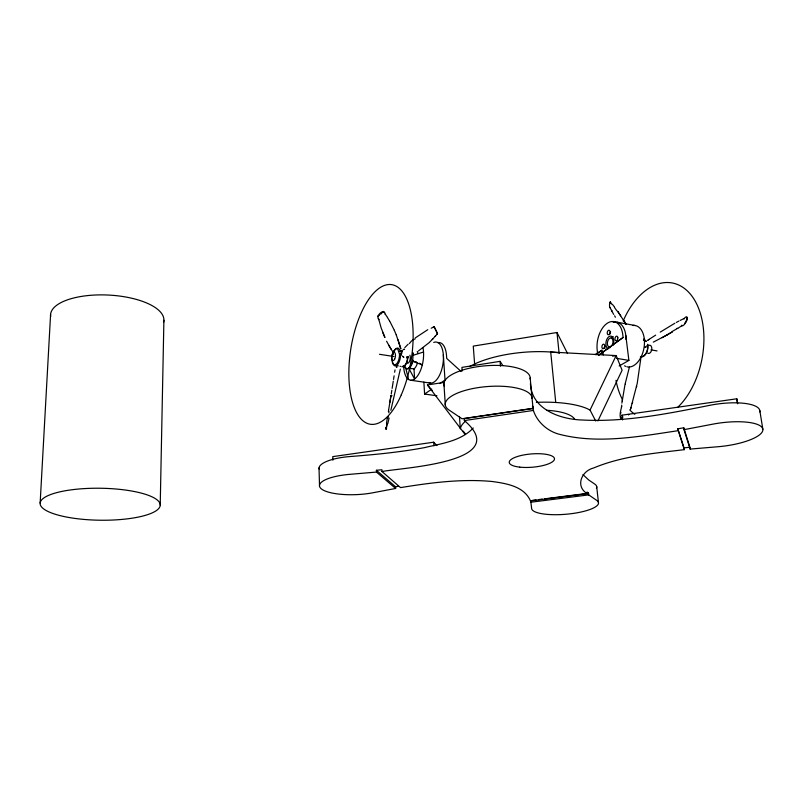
<?xml version="1.0" encoding="UTF-8"?>
<svg xmlns="http://www.w3.org/2000/svg" width="803" height="803" viewBox="0 0 803 803"><rect width="100%" height="100%" fill="white"/><g stroke="black" fill="none" stroke-linecap="round" stroke-linejoin="round"><path stroke-width="1.2" d="M393.119 354.043L392.998 353.36L392.998 353.942A8.943 3.995 -81.3 0 0 392.757 354.856M400.597 354.043L401.44 355.127L400.436 353.069L400.506 356.482A8.943 3.995 -81.3 0 1 398.278 363.558A8.903 4.005 -81.6 0 1 396.06 365.636L397.104 365.666L396.562 365.636M391.663 395.919L391.623 395.277L391.683 395.919M160.219 505.207A60.054 15.99 0.8 0 0 70.965 489.88A60.054 15.99 0.8 0 0 69.339 517.554A60.054 15.99 0.8 0 0 160.219 505.207L163.902 320.287M386.634 428.481L385.992 429.033L385.791 428.21M386.133 427.879L385.992 429.033M396.2 334.821L394.313 330.274M640.844 358.228L637.231 383.372L630.506 409.309M400.175 351.553L401.008 351.031L400.195 351.132A8.943 3.995 -81.3 0 0 395.096 349.526L393.57 351.774L394.654 350.831M622.235 401.149L622.476 399.633M408.205 356.432L407.041 362.083A8.1 3.664 -81.2 0 1 402.885 366.088M40.15 502.999L50.589 314.435M621.381 407.031C622.957 403.397 617.085 419.497 622.395 418.343M647.609 345.34L646.997 346.234L647.71 344.577L647.71 347.84A8.903 5.48 -79 0 1 644.98 354.926A8.863 5.42 -78.6 0 1 642.089 356.964L641.768 356.883M433.299 327.222L434.102 326.68L437.525 333.657L434.162 326.721L431.181 328.236M378.775 318.982L378.845 319.634C374.83 315.72 385.129 307.449 384.968 314.073M530.06 378.976L530.181 377.972A43.262 15.337 -4.5 0 0 483.255 365.997A43.262 15.337 -4.5 0 0 444.501 386.564M387.327 417.982L386.484 423.261M532.058 398.218L533.021 408.325L462.026 418.764L449.72 410.504A43.533 14.785 -4.4 0 1 478.658 387.538A43.533 14.785 -4.4 0 1 532.058 398.218L530.181 377.972M621.883 403.096L625.045 384.296L629.452 366.911M391.292 393.761L391.854 390.188M394.102 375.814L393.55 379.407M394.654 372.261L395.016 369.902M392.135 388.371L393.269 381.194M388.572 410.283L391.021 395.327L389.846 402.464M400.235 351.162C399.623 351.573 402.203 350.811 399.854 351.553M388.823 412.802L389.033 411.497M388.371 411.517L388.602 410.142M621.663 406.408L621.723 405.103M620.609 416.657L620.428 417.791L622.054 418.172M387.939 417.992L388.16 416.707M407.924 357.174L406.81 358.068L407.663 357.686A8.923 4.025 -81.3 0 1 403.116 366.76L401.821 366.7M386.865 424.867L386.223 428.059L386.624 426.955M390.85 410.293L400.336 369.129M387.839 423.502L389.074 418.052M401.47 351.423L402.162 351.172L401.41 351.473M435.457 335.885L432.747 339.067M632.262 403.568L632.634 402.283M630.706 408.657L631.108 407.392M643.454 340.432L644.237 338.475M386.715 424.406L387.046 423.894L386.153 429.073M625.366 383.934L625.477 383.744M597.904 420.943L622.104 370.233L616.152 355.588L550.707 352.025L555.746 402.484M595.696 421.013L590.054 410.062L616.152 355.588L612.508 356.151M681.877 325.165L681.536 325.757C684.286 327.393 689.556 316.171 686.595 317.737M628.498 414.95L628.809 414.418M610.41 308.001C608.664 308.211 609.879 299.288 610.511 302.942M382.76 312.247L383.222 311.434M435.126 336.467L437.525 333.657L437.023 334.048M473.268 428.009C460.721 441.248 441.178 443.607 424.285 447.672C399.753 452.199 374.901 454.669 350.038 456.536A36.055 10.74 -2.3 0 0 319.082 469.012M404.782 347.619L408.155 344.176M429.454 342.299L432.707 339.097L432.185 339.358M407.633 356.662L406.76 356.933L407.452 356.783M380.622 314.274L381.806 313.2M429.083 342.69L418.403 350.951M409.038 368.246L409.51 367.884A10.108 4.597 -81.2 0 0 412.612 362.203L412.862 361.25A10.108 4.597 -81.2 0 0 413.063 360.286M413.896 368.978L414.368 368.607A10.088 4.627 -81.2 0 0 417.48 362.946M623.108 337.451L598.446 355.317L623.108 337.451L622.807 334.951A21.239 12.597 -79.2 0 0 607.891 322.856A21.239 12.597 -79.2 0 0 597.161 349.817L597.522 352.878L595.525 354.374M415.271 337.922L427.768 329.692M595.876 354.755L601.879 350.249L602.16 352.728M405.364 365.586L403.698 367.152A20.898 9.576 -81.2 0 0 408.185 379.207L409.038 379.749A20.898 9.576 -81.2 0 0 413.766 379.508L414.749 378.875A20.898 9.576 -81.2 0 0 422.057 365.857L422.549 363.859A20.898 9.576 -81.2 0 0 423.603 353.661L423.512 351.714A20.898 9.576 -81.2 0 0 423.061 348.08M647.459 340.432L655.67 335.122M643.675 355.89L644.598 355.227A8.08 4.979 -79 0 0 647.82 345.792L647.66 344.256M423.884 382.138L424.596 394.052L431.743 389.134M439.914 383.523L445.013 380.01L443.336 354.846M379.438 315.238L378.032 315.96M677.873 328.327L681.707 325.757M660.207 332.131L674.831 323.248M597.522 352.878L601.879 350.249M666.922 335.042L672.432 331.78L662.033 337.732M672.352 331.408L677.652 328.317L676.558 328.527M648.322 339.9L649.286 339.328M619.183 365.987L628.89 360.406L625.818 335.483M666.942 335.032L653.301 342.138M678.886 321.08L676.317 322.435M680.171 320.427L683.674 318.721M642.731 356.291L642.079 356.532M684.517 323.398C685.963 322.846 689.918 312.508 683.805 318.721L684.327 318.851M609.868 307.348L611.856 311.032L611.826 310.4M423.532 352.035L413.425 355.187M396.25 366.961L397.184 366.871L396.441 366.911M395.628 365.736L396.371 365.686M677.772 428.832L683.755 427.768L689.897 447.281L684.046 447.853L677.772 428.832L684.297 449.66C653.702 453.364 622.164 455.994 593.477 468.039C581.472 470.99 575.028 486.427 587.264 493.684L530.442 500.901C524.239 486.237 506.01 483.396 492.008 481.479C461.424 478.648 430.699 482.723 400.536 487.612L381.997 471.532L381.917 469.745L376.386 470.287L376.577 472.164M678.023 430.709C639.339 436.42 598.948 444.25 560.273 434.513C546.552 431.412 534.517 419.668 532.439 406.388M397.987 486.317L395.538 486.748L376.386 470.287M395.618 488.465L373.576 492.64A36.235 10.329 -2.3 0 1 321.401 488.917A36.235 10.329 -2.3 0 1 350.69 474.262L376.466 472.074L395.618 488.465L395.538 486.748L395.518 488.375M395.106 365.817L394.925 365.807M567.55 353.541L556.981 332.502L473.268 346.113L474.673 364.652M502.758 365.465L500.078 361.34L461.936 367.383L462.197 370.986M465.118 434.503L427.447 384.958L444.169 382.358M533.333 408.436L464.214 418.594L464.355 420.561C513.629 462.789 401.088 467.627 381.997 471.532M464.355 420.561L533.513 410.423M641.386 357.245L640.704 357.174M622.566 419.929L621.994 415.181L736.803 398.78L737.676 403.688M436.932 445.615L433.72 442.202L332.763 456.626L332.874 460.189M532.259 500.399L535.992 499.928M538.482 499.607L542.216 499.135M544.695 498.814L588.559 493.243L588.729 494.889L596.448 500.199A33.555 8.642 -4.8 0 1 571.023 513.719A33.555 8.642 -4.8 0 1 531.616 508.329L530.703 500.6M530.853 502.226L588.729 494.889M690.148 449.088L717.29 446.789A40.501 11.734 -7.3 0 0 762.78 428.943A40.501 11.734 -7.3 0 0 711.769 424.355L684.015 429.655L690.148 449.088L689.867 447.181M611.846 304.257L610.24 301.787L610.521 302.53M641.025 357.225L640.362 357.044M385.008 337.501L381.204 328.086L378.815 319.574M424.596 394.052L436.932 395.789M410.855 380.251L430.518 383.111M406.74 368.687A10.108 4.597 -81.2 0 1 406.318 368.487L405.786 368.386L408.597 379.468M379.478 354.294L393.962 356.522M616.744 358.359L628.89 360.406M650.982 349.867L657.055 350.921M416.496 361.892L412.381 361.179L412.13 362.123A10.108 4.597 -81.2 0 1 409.028 367.804L408.556 368.175A10.108 4.597 -81.2 0 1 405.836 368.416L405.435 368.125A10.108 4.597 -81.2 0 1 404.14 366.098M616.985 322.184L635.283 325.546M400.014 366.218L400.567 366.399M378.093 316.071L378.243 316.643M590.054 410.062L587.364 408.717A69.038 22.012 -4.9 0 0 536.334 402.353M419.537 363.227L422.298 364.903L412.381 361.179A10.108 4.597 -81.2 0 0 412.953 355.327L412.893 354.414A10.108 4.597 -81.2 0 0 412.782 353.551M394.654 365.666L394.544 365.586A8.943 3.995 -81.3 0 1 392.516 362.043M645.973 341.375L645.2 340.813A8.08 4.979 -79 0 0 644.257 340.482M406.318 368.487L405.916 368.196A10.108 4.597 -81.2 0 1 404.391 365.475M588.559 493.243L587.093 492.028L587.264 493.684M461.193 371.518L446.709 358.429L446.508 355.348A20.707 9.837 -81.2 0 0 437.846 342.64M393.37 352.607L391.011 349.064M582.968 474.623L588.669 479.943L594.682 484.038A33.395 8.994 -4.9 0 1 596.418 488.284M427.447 384.958L432.215 390.629M612.428 304.367L614.506 307.027M463.231 431.121L465.469 434.112M614.446 307.388L616.925 310.891M383.282 311.444L383.673 312.237M617.708 311.373L625.788 323.83M617.688 311.353L620.719 315.8M385.259 314.134L387.146 316.934M387.387 317.376L389.606 321.039M626.109 324.292L623.911 320.809L625.728 323.739M615.429 317.245L614.586 315.81M388.682 345.18L390.951 348.964L386.574 341.225M611.665 310.881L613.713 314.405M389.796 321.3L394.353 330.324M621.994 415.181L622.927 417.259M382.931 332.944L384.657 337.14M396.28 334.941L400.838 348.883L398.037 339.719M620.9 413.063L620.86 412.401M759.849 410.745L762.85 429.324M736.803 398.78L737.555 403.628M683.755 427.768L684.046 429.766M684.046 447.853L684.297 449.66M602.973 352.597L603.244 354.946M596.689 486.488L598.446 502.558M588.238 493.283L588.418 494.929M556.981 332.502L559.099 353.159M532.831 406.328L533.021 408.325M531.014 500.56L531.164 502.186M500.078 361.34L500.48 366.178M530.412 383.603C531.616 409.63 560.675 419.487 582.737 420.029C625.286 422.227 667.494 413.766 709.009 405.475A40.27 12.186 -7.5 0 1 759.809 411.969M413.435 355.408L413.374 354.494A10.108 4.597 -81.2 0 0 413.103 352.798M459.446 416.426L460.32 428.852L460.802 427.096A69.038 22.012 -4.9 0 1 465.64 421.113M443.908 383.613L445.334 405.274M433.72 442.202L433.951 445.836M319.022 467.958L319.504 485.313M392.205 355.769A8.13 3.624 -81.2 0 0 393.992 364.682L394.895 364.964L396.762 363.679A8.13 3.624 -81.2 0 0 399.492 354.183L397.786 349.134A8.13 3.624 -81.2 0 0 393.6 351.503L392.587 354.103A8.13 3.624 -81.2 0 0 392.376 354.926M403.809 349.365A8.923 4.025 -81.3 0 1 404.602 349.175M403.086 349.827A8.873 4.015 -81.6 0 1 403.819 349.365M407.633 368.798A10.108 4.597 -81.2 0 1 407.171 368.798M417.249 351.483A10.088 4.627 -81.2 0 1 417.972 353.561M410.755 368.928A10.088 4.627 -81.2 0 1 409.731 367.523M433.72 342.429A20.737 9.797 -81.2 0 1 443.105 362.846A20.737 9.797 -81.2 0 1 428.661 382.609M409.42 343.543A20.898 9.576 -81.2 0 1 412.21 340.442L413.184 339.759A20.898 9.576 -81.2 0 1 415.131 338.956M409.891 355.207A4.557 2.068 -81.2 0 1 409.64 361.079A4.557 2.068 -81.2 0 1 406.8 362.836M469.916 366.389A68.024 24.11 -5.2 0 1 559.41 352.908M546.763 410.283A46.875 14.936 -4.9 0 1 574.828 419.407M643.966 339.609A8.903 5.48 -79 0 1 646.355 341.375M623.218 320.899A69.339 43.503 -78.9 0 1 693.943 299.037A69.339 43.503 -78.9 0 1 677.722 407.352M634.832 414.328A69.339 43.503 -78.9 0 1 629.693 409.871M622.375 399.472A69.339 43.503 -78.9 0 1 615.981 380.341M613.211 322.384A21.219 12.617 -79.2 0 1 625.999 339.508M632.764 325.466A21.049 12.798 -79.1 0 1 639.81 328.066L640.764 329.16A21.049 12.798 -79.1 0 1 643.986 336.899L644.277 338.786A21.049 12.798 -79.1 0 1 641.185 356.763L640.272 358.489A21.049 12.798 -79.1 0 1 634.601 365.004L633.326 365.797A21.049 12.798 -79.1 0 1 626.932 366.8M625.738 366.399A21.049 12.798 -79.1 0 1 624.593 365.817M648.623 345.491A4.186 2.6 -79 0 1 651.755 349.425A4.186 2.6 -79 0 1 647.63 353.139M610.601 346.846A4.617 2.74 -79.2 0 1 607.419 342.52A4.617 2.74 -79.2 0 1 611.675 338.274A4.617 2.74 -79.2 0 1 611.946 345.501M613.01 345.22A6.484 3.844 -79.2 0 0 613.743 340.301L613.462 338.816A6.484 3.844 -79.2 0 0 608.734 336.798A6.484 3.844 -79.2 0 0 605.904 344.648L606.185 346.133A6.484 3.844 -79.2 0 0 608.353 348.783M609.688 347.88A6.474 3.854 -79.2 0 1 609.156 346.645M611.213 337.762A6.474 3.854 -79.2 0 1 613.241 336.638M605 348.291A2.299 1.355 -79.4 0 1 605.06 346.203M610.21 333.897A2.309 1.365 -78.8 0 1 610.601 331.79M50.659 316.673A56.732 22.544 2.8 0 1 108.736 295.072A56.732 22.544 2.8 0 1 163.531 322.455M636.578 386.303L636.508 386.916L636.568 386.293M405.535 357.907L405.535 357.907M640.493 356.522L640.573 356.532M398.388 365.837L398.358 365.847M645.953 346.986L644.759 347.508L645.953 346.986M395.598 365.325L394.966 365.465L395.538 365.335M402.253 351.112L401.701 350.971L402.213 351.112M414.007 368.888L408.667 368.085L414.589 378.976L414.007 368.888M403.748 357.164L402.544 356.251L403.748 357.164M401.871 352.959L401.62 352.447L401.871 352.959M617.848 337.802L617.768 337.29A2.339 1.395 -79 0 0 616.102 336.377A2.339 1.395 -79 0 0 614.988 339.167L615.058 339.669A2.339 1.395 -79 0 0 616.724 340.592A2.339 1.395 -79 0 0 617.848 337.802M401.289 394.825A70.624 30.675 -81.3 0 0 392.506 284.794A70.624 30.675 -81.3 0 0 349.255 383.734A70.624 30.675 -81.3 0 0 401.289 394.825M394.685 359.092A4.226 1.877 -81.2 0 0 394.323 352.326A4.226 1.877 -81.2 0 0 391.573 357.987A4.226 1.877 -81.2 0 0 394.685 359.092M604.137 347.95A2.299 1.355 -79.4 0 0 603.856 344.206A2.299 1.355 -79.4 0 0 601.919 347.137A2.299 1.355 -79.4 0 0 604.137 347.95M609.447 334.048A2.309 1.365 -78.9 0 0 609.206 330.274A2.309 1.365 -78.9 0 0 607.229 333.195A2.309 1.365 -78.9 0 0 609.447 334.048M519.752 467.135A22.725 6.665 -4.7 0 0 554.482 459.135A22.725 6.665 -4.7 0 0 521.298 455.462A22.725 6.665 -4.7 0 0 519.752 467.135"/></g></svg>
